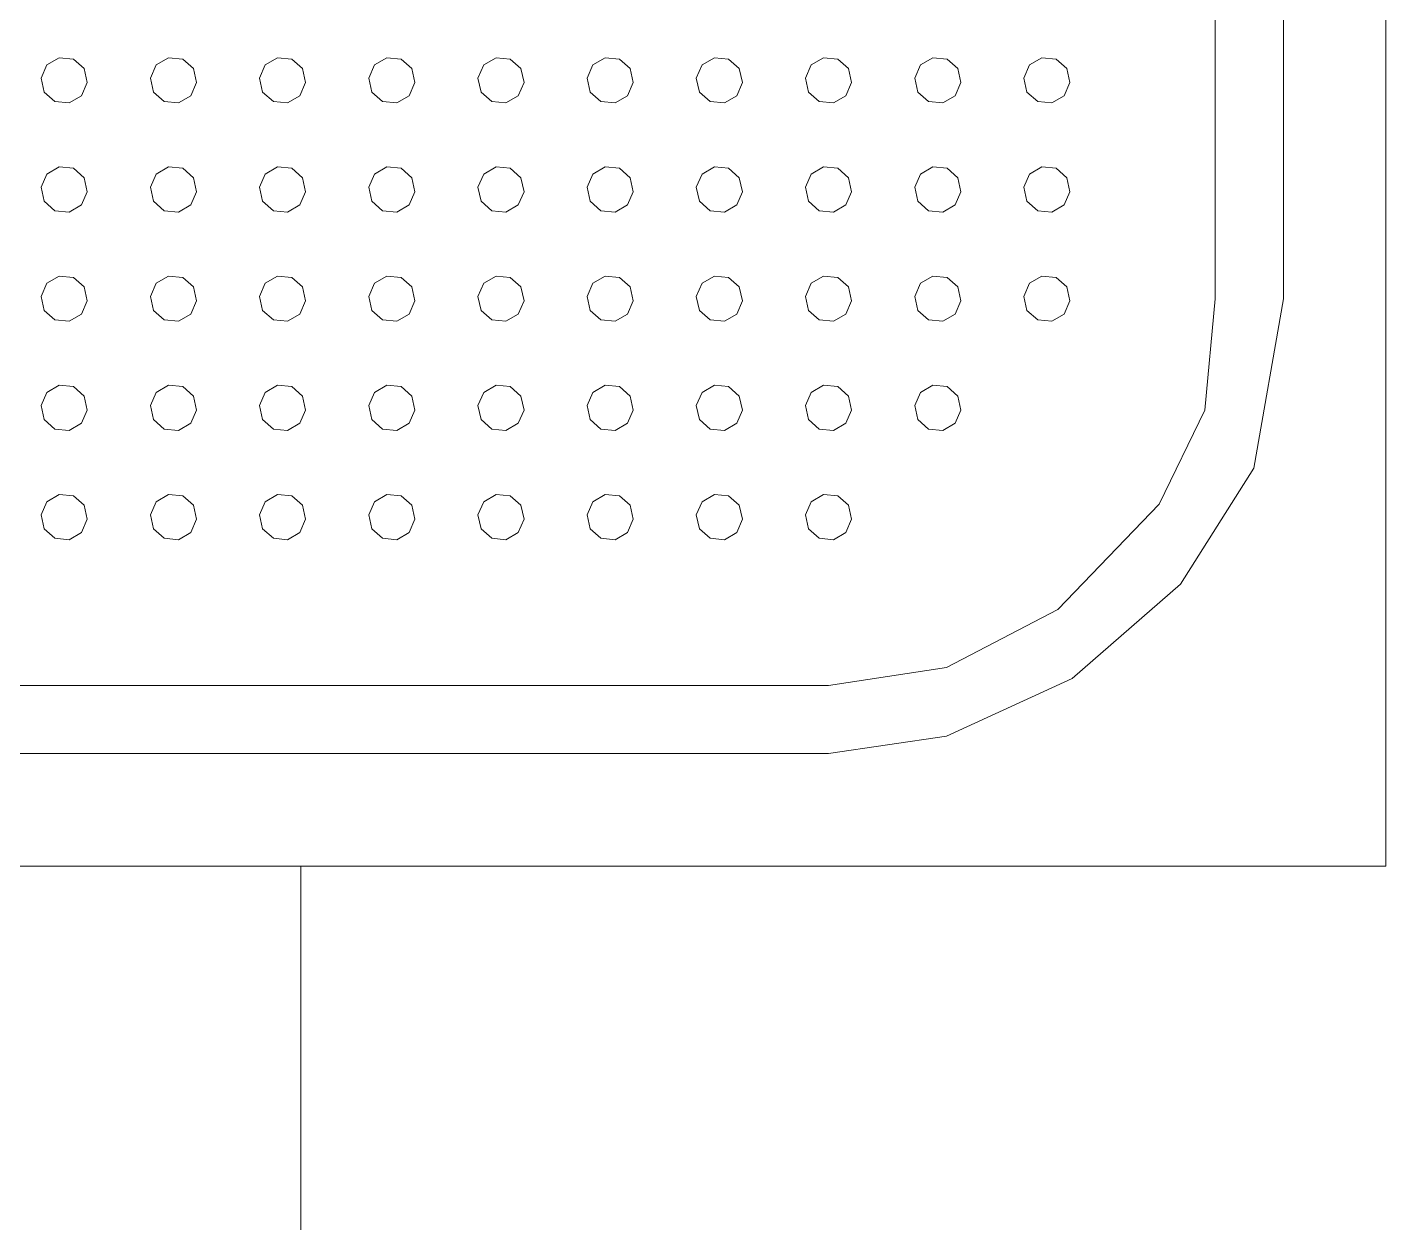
# Model space of a CAD drawing. Header units: millimetres. Extents: x -32 to 1412, y -324 to 2887.
# Drawn here: x 1040.79 to 1041.291, y 2057.228 to 2057.668 of the extents above; entities that cross this region are included whole.
import ezdxf

# ---------------------------------------------------------------- set-up
doc = ezdxf.new("R2010")
doc.units = ezdxf.units.MM
doc.header["$LTSCALE"] = 0.5
doc.layers.add('arquitetura', color=252, linetype='CONTINUOUS', lineweight=5)

msp = doc.modelspace()

# ---------------------------------------------------------------- linework, layer by layer
at = {"layer": 'arquitetura', "color": 252}
for p, q in [((1041.29123, 2057.35913), (1041.29123, 2058.10913)), ((1040.89123, 2057.20913), (1040.89123, 2057.35913)), ((1041.29123, 2057.35913), (1040.89123, 2057.35913))]:
    msp.add_line(p, q, dxfattribs=at)
at = {"layer": 'arquitetura'}
for p, q in [((1041.25352, 2057.5683), (1041.25352, 2058.05884)), ((1041.22836, 2057.5683), (1041.22836, 2058.03368)), ((1040.80223, 2057.65713), (1040.79768, 2057.65446)), ((1040.80748, 2057.65662), (1040.80223, 2057.65713)), ((1040.81143, 2057.65312), (1040.80748, 2057.65662)), ((1040.84248, 2057.65713), (1040.83793, 2057.65446)), ((1040.84773, 2057.65662), (1040.84248, 2057.65713)), ((1040.85168, 2057.65312), (1040.84773, 2057.65662)), ((1040.88273, 2057.65713), (1040.87818, 2057.65446)), ((1040.88798, 2057.65662), (1040.88273, 2057.65713)), ((1040.89193, 2057.65312), (1040.88798, 2057.65662)), ((1040.92298, 2057.65713), (1040.91843, 2057.65446)), ((1040.92823, 2057.65662), (1040.92298, 2057.65713)), ((1040.93218, 2057.65312), (1040.92823, 2057.65662)), ((1040.96323, 2057.65713), (1040.95868, 2057.65446)), ((1040.96848, 2057.65662), (1040.96323, 2057.65713)), ((1040.97243, 2057.65312), (1040.96848, 2057.65662)), ((1041.00348, 2057.65713), (1040.99893, 2057.65446)), ((1041.00873, 2057.65662), (1041.00348, 2057.65713)), ((1041.01267, 2057.65312), (1041.00873, 2057.65662)), ((1041.04373, 2057.65713), (1041.03918, 2057.65446)), ((1041.04898, 2057.65662), (1041.04373, 2057.65713)), ((1041.05292, 2057.65312), (1041.04898, 2057.65662)), ((1041.08398, 2057.65713), (1041.07943, 2057.65446)), ((1041.08923, 2057.65662), (1041.08398, 2057.65713)), ((1041.09317, 2057.65312), (1041.08923, 2057.65662)), ((1041.12423, 2057.65713), (1041.11968, 2057.65446)), ((1041.12948, 2057.65662), (1041.12423, 2057.65713)), ((1041.13342, 2057.65312), (1041.12948, 2057.65662)), ((1041.16447, 2057.65713), (1041.15993, 2057.65446)), ((1041.16973, 2057.65662), (1041.16447, 2057.65713)), ((1041.17367, 2057.65312), (1041.16973, 2057.65662)), ((1040.79768, 2057.65446), (1040.79557, 2057.64962)), ((1040.81256, 2057.64797), (1040.81143, 2057.65312)), ((1040.83793, 2057.65446), (1040.83582, 2057.64962)), ((1040.85281, 2057.64797), (1040.85168, 2057.65312)), ((1040.87818, 2057.65446), (1040.87607, 2057.64962)), ((1040.89306, 2057.64797), (1040.89193, 2057.65312)), ((1040.91843, 2057.65446), (1040.91632, 2057.64962)), ((1040.93331, 2057.64797), (1040.93218, 2057.65312)), ((1040.95868, 2057.65446), (1040.95657, 2057.64962)), ((1040.97356, 2057.64797), (1040.97243, 2057.65312)), ((1040.99893, 2057.65446), (1040.99682, 2057.64962)), ((1041.01381, 2057.64797), (1041.01267, 2057.65312)), ((1041.03918, 2057.65446), (1041.03707, 2057.64962)), ((1041.05406, 2057.64797), (1041.05292, 2057.65312)), ((1041.07943, 2057.65446), (1041.07732, 2057.64962)), ((1041.09431, 2057.64797), (1041.09317, 2057.65312)), ((1041.11968, 2057.65446), (1041.11757, 2057.64962)), ((1041.13456, 2057.64797), (1041.13342, 2057.65312)), ((1041.15993, 2057.65446), (1041.15782, 2057.64962)), ((1041.17481, 2057.64797), (1041.17367, 2057.65312)), ((1040.79557, 2057.64962), (1040.79671, 2057.64447)), ((1040.81045, 2057.64313), (1040.81256, 2057.64797)), ((1040.83582, 2057.64962), (1040.83696, 2057.64447)), ((1040.8507, 2057.64313), (1040.85281, 2057.64797)), ((1040.87607, 2057.64962), (1040.87721, 2057.64447)), ((1040.89095, 2057.64313), (1040.89306, 2057.64797)), ((1040.91632, 2057.64962), (1040.91746, 2057.64447)), ((1040.9312, 2057.64313), (1040.93331, 2057.64797)), ((1040.95657, 2057.64962), (1040.95771, 2057.64447)), ((1040.97145, 2057.64313), (1040.97356, 2057.64797)), ((1040.99682, 2057.64962), (1040.99795, 2057.64447)), ((1041.0117, 2057.64313), (1041.01381, 2057.64797)), ((1041.03707, 2057.64962), (1041.0382, 2057.64447)), ((1041.05195, 2057.64313), (1041.05406, 2057.64797)), ((1041.07732, 2057.64962), (1041.07845, 2057.64447)), ((1041.0922, 2057.64313), (1041.09431, 2057.64797)), ((1041.11757, 2057.64962), (1041.1187, 2057.64447)), ((1041.13245, 2057.64313), (1041.13456, 2057.64797)), ((1041.15782, 2057.64962), (1041.15895, 2057.64447)), ((1041.1727, 2057.64313), (1041.17481, 2057.64797)), ((1040.79671, 2057.64447), (1040.80065, 2057.64097)), ((1040.80065, 2057.64097), (1040.80591, 2057.64046)), ((1040.80591, 2057.64046), (1040.81045, 2057.64313)), ((1040.83696, 2057.64447), (1040.8409, 2057.64097)), ((1040.8409, 2057.64097), (1040.84616, 2057.64046)), ((1040.84616, 2057.64046), (1040.8507, 2057.64313)), ((1040.87721, 2057.64447), (1040.88115, 2057.64097)), ((1040.88115, 2057.64097), (1040.8864, 2057.64046)), ((1040.8864, 2057.64046), (1040.89095, 2057.64313)), ((1040.91746, 2057.64447), (1040.9214, 2057.64097)), ((1040.9214, 2057.64097), (1040.92665, 2057.64046)), ((1040.92665, 2057.64046), (1040.9312, 2057.64313)), ((1040.95771, 2057.64447), (1040.96165, 2057.64097)), ((1040.96165, 2057.64097), (1040.9669, 2057.64046)), ((1040.9669, 2057.64046), (1040.97145, 2057.64313)), ((1040.99795, 2057.64447), (1041.0019, 2057.64097)), ((1041.0019, 2057.64097), (1041.00715, 2057.64046)), ((1041.00715, 2057.64046), (1041.0117, 2057.64313)), ((1041.0382, 2057.64447), (1041.04215, 2057.64097)), ((1041.04215, 2057.64097), (1041.0474, 2057.64046)), ((1041.0474, 2057.64046), (1041.05195, 2057.64313)), ((1041.07845, 2057.64447), (1041.0824, 2057.64097)), ((1041.0824, 2057.64097), (1041.08765, 2057.64046)), ((1041.08765, 2057.64046), (1041.0922, 2057.64313)), ((1041.1187, 2057.64447), (1041.12265, 2057.64097)), ((1041.12265, 2057.64097), (1041.1279, 2057.64046)), ((1041.1279, 2057.64046), (1041.13245, 2057.64313)), ((1041.15895, 2057.64447), (1041.1629, 2057.64097)), ((1041.1629, 2057.64097), (1041.16815, 2057.64046)), ((1041.16815, 2057.64046), (1041.1727, 2057.64313)), ((1040.80223, 2057.61688), (1040.79768, 2057.61421)), ((1040.80748, 2057.61637), (1040.80223, 2057.61688)), ((1040.81143, 2057.61287), (1040.80748, 2057.61637)), ((1040.84248, 2057.61688), (1040.83793, 2057.61421)), ((1040.84773, 2057.61637), (1040.84248, 2057.61688)), ((1040.85168, 2057.61287), (1040.84773, 2057.61637)), ((1040.88273, 2057.61688), (1040.87818, 2057.61421)), ((1040.88798, 2057.61637), (1040.88273, 2057.61688)), ((1040.89193, 2057.61287), (1040.88798, 2057.61637)), ((1040.92298, 2057.61688), (1040.91843, 2057.61421)), ((1040.92823, 2057.61637), (1040.92298, 2057.61688)), ((1040.93218, 2057.61287), (1040.92823, 2057.61637)), ((1040.96323, 2057.61688), (1040.95868, 2057.61421)), ((1040.96848, 2057.61637), (1040.96323, 2057.61688)), ((1040.97243, 2057.61287), (1040.96848, 2057.61637)), ((1041.00348, 2057.61688), (1040.99893, 2057.61421)), ((1041.00873, 2057.61637), (1041.00348, 2057.61688)), ((1041.01267, 2057.61287), (1041.00873, 2057.61637)), ((1041.04373, 2057.61688), (1041.03918, 2057.61421)), ((1041.04898, 2057.61637), (1041.04373, 2057.61688)), ((1041.05292, 2057.61287), (1041.04898, 2057.61637)), ((1041.08398, 2057.61688), (1041.07943, 2057.61421)), ((1041.08923, 2057.61637), (1041.08398, 2057.61688)), ((1041.09317, 2057.61287), (1041.08923, 2057.61637)), ((1041.12423, 2057.61688), (1041.11968, 2057.61421)), ((1041.12948, 2057.61637), (1041.12423, 2057.61688)), ((1041.13342, 2057.61287), (1041.12948, 2057.61637)), ((1041.16447, 2057.61688), (1041.15993, 2057.61421)), ((1041.16973, 2057.61637), (1041.16447, 2057.61688)), ((1041.17367, 2057.61287), (1041.16973, 2057.61637)), ((1040.79768, 2057.61421), (1040.79557, 2057.60938)), ((1040.81256, 2057.60772), (1040.81143, 2057.61287)), ((1040.83793, 2057.61421), (1040.83582, 2057.60938)), ((1040.85281, 2057.60772), (1040.85168, 2057.61287)), ((1040.87818, 2057.61421), (1040.87607, 2057.60938)), ((1040.89306, 2057.60772), (1040.89193, 2057.61287)), ((1040.91843, 2057.61421), (1040.91632, 2057.60938)), ((1040.93331, 2057.60772), (1040.93218, 2057.61287)), ((1040.95868, 2057.61421), (1040.95657, 2057.60938)), ((1040.97356, 2057.60772), (1040.97243, 2057.61287)), ((1040.99893, 2057.61421), (1040.99682, 2057.60938)), ((1041.01381, 2057.60772), (1041.01267, 2057.61287)), ((1041.03918, 2057.61421), (1041.03707, 2057.60938)), ((1041.05406, 2057.60772), (1041.05292, 2057.61287)), ((1041.07943, 2057.61421), (1041.07732, 2057.60938)), ((1041.09431, 2057.60772), (1041.09317, 2057.61287)), ((1041.11968, 2057.61421), (1041.11757, 2057.60938)), ((1041.13456, 2057.60772), (1041.13342, 2057.61287)), ((1041.15993, 2057.61421), (1041.15782, 2057.60938)), ((1041.17481, 2057.60772), (1041.17367, 2057.61287)), ((1040.79557, 2057.60938), (1040.79671, 2057.60422)), ((1040.81045, 2057.60288), (1040.81256, 2057.60772)), ((1040.83582, 2057.60938), (1040.83696, 2057.60422)), ((1040.8507, 2057.60288), (1040.85281, 2057.60772)), ((1040.87607, 2057.60938), (1040.87721, 2057.60422)), ((1040.89095, 2057.60288), (1040.89306, 2057.60772)), ((1040.91632, 2057.60938), (1040.91746, 2057.60422)), ((1040.9312, 2057.60288), (1040.93331, 2057.60772)), ((1040.95657, 2057.60938), (1040.95771, 2057.60422)), ((1040.97145, 2057.60288), (1040.97356, 2057.60772)), ((1040.99682, 2057.60938), (1040.99795, 2057.60422)), ((1041.0117, 2057.60288), (1041.01381, 2057.60772)), ((1041.03707, 2057.60938), (1041.0382, 2057.60422)), ((1041.05195, 2057.60288), (1041.05406, 2057.60772)), ((1041.07732, 2057.60938), (1041.07845, 2057.60422)), ((1041.0922, 2057.60288), (1041.09431, 2057.60772)), ((1041.11757, 2057.60938), (1041.1187, 2057.60422)), ((1041.13245, 2057.60288), (1041.13456, 2057.60772)), ((1041.15782, 2057.60938), (1041.15895, 2057.60422)), ((1041.1727, 2057.60288), (1041.17481, 2057.60772)), ((1040.79671, 2057.60422), (1040.80065, 2057.60072)), ((1040.80065, 2057.60072), (1040.80591, 2057.60021)), ((1040.80591, 2057.60021), (1040.81045, 2057.60288)), ((1040.83696, 2057.60422), (1040.8409, 2057.60072)), ((1040.8409, 2057.60072), (1040.84616, 2057.60021)), ((1040.84616, 2057.60021), (1040.8507, 2057.60288)), ((1040.87721, 2057.60422), (1040.88115, 2057.60072)), ((1040.88115, 2057.60072), (1040.8864, 2057.60021)), ((1040.8864, 2057.60021), (1040.89095, 2057.60288)), ((1040.91746, 2057.60422), (1040.9214, 2057.60072)), ((1040.9214, 2057.60072), (1040.92665, 2057.60021)), ((1040.92665, 2057.60021), (1040.9312, 2057.60288)), ((1040.95771, 2057.60422), (1040.96165, 2057.60072)), ((1040.96165, 2057.60072), (1040.9669, 2057.60021)), ((1040.9669, 2057.60021), (1040.97145, 2057.60288)), ((1040.99795, 2057.60422), (1041.0019, 2057.60072)), ((1041.0019, 2057.60072), (1041.00715, 2057.60021)), ((1041.00715, 2057.60021), (1041.0117, 2057.60288)), ((1041.0382, 2057.60422), (1041.04215, 2057.60072)), ((1041.04215, 2057.60072), (1041.0474, 2057.60021)), ((1041.0474, 2057.60021), (1041.05195, 2057.60288)), ((1041.07845, 2057.60422), (1041.0824, 2057.60072)), ((1041.0824, 2057.60072), (1041.08765, 2057.60021)), ((1041.08765, 2057.60021), (1041.0922, 2057.60288)), ((1041.1187, 2057.60422), (1041.12265, 2057.60072)), ((1041.12265, 2057.60072), (1041.1279, 2057.60021)), ((1041.1279, 2057.60021), (1041.13245, 2057.60288)), ((1041.15895, 2057.60422), (1041.1629, 2057.60072)), ((1041.1629, 2057.60072), (1041.16815, 2057.60021)), ((1041.16815, 2057.60021), (1041.1727, 2057.60288)), ((1040.80223, 2057.57663), (1040.79768, 2057.57396)), ((1040.80748, 2057.57612), (1040.80223, 2057.57663)), ((1040.81143, 2057.57262), (1040.80748, 2057.57612)), ((1040.84248, 2057.57663), (1040.83793, 2057.57396)), ((1040.84773, 2057.57612), (1040.84248, 2057.57663)), ((1040.85168, 2057.57262), (1040.84773, 2057.57612)), ((1040.88273, 2057.57663), (1040.87818, 2057.57396)), ((1040.88798, 2057.57612), (1040.88273, 2057.57663)), ((1040.89193, 2057.57262), (1040.88798, 2057.57612)), ((1040.92298, 2057.57663), (1040.91843, 2057.57396)), ((1040.92823, 2057.57612), (1040.92298, 2057.57663)), ((1040.93218, 2057.57262), (1040.92823, 2057.57612)), ((1040.96323, 2057.57663), (1040.95868, 2057.57396)), ((1040.96848, 2057.57612), (1040.96323, 2057.57663)), ((1040.97243, 2057.57262), (1040.96848, 2057.57612)), ((1041.00348, 2057.57663), (1040.99893, 2057.57396)), ((1041.00873, 2057.57612), (1041.00348, 2057.57663)), ((1041.01267, 2057.57262), (1041.00873, 2057.57612)), ((1041.04373, 2057.57663), (1041.03918, 2057.57396)), ((1041.04898, 2057.57612), (1041.04373, 2057.57663)), ((1041.05292, 2057.57262), (1041.04898, 2057.57612)), ((1041.08398, 2057.57663), (1041.07943, 2057.57396)), ((1041.08923, 2057.57612), (1041.08398, 2057.57663)), ((1041.09317, 2057.57262), (1041.08923, 2057.57612)), ((1041.12423, 2057.57663), (1041.11968, 2057.57396)), ((1041.12948, 2057.57612), (1041.12423, 2057.57663)), ((1041.13342, 2057.57262), (1041.12948, 2057.57612)), ((1041.16447, 2057.57663), (1041.15993, 2057.57396)), ((1041.16973, 2057.57612), (1041.16447, 2057.57663)), ((1041.17367, 2057.57262), (1041.16973, 2057.57612)), ((1040.79768, 2057.57396), (1040.79557, 2057.56913)), ((1040.81256, 2057.56747), (1040.81143, 2057.57262)), ((1040.83793, 2057.57396), (1040.83582, 2057.56913)), ((1040.85281, 2057.56747), (1040.85168, 2057.57262)), ((1040.87818, 2057.57396), (1040.87607, 2057.56913)), ((1040.89306, 2057.56747), (1040.89193, 2057.57262)), ((1040.91843, 2057.57396), (1040.91632, 2057.56913)), ((1040.93331, 2057.56747), (1040.93218, 2057.57262)), ((1040.95868, 2057.57396), (1040.95657, 2057.56913)), ((1040.97356, 2057.56747), (1040.97243, 2057.57262)), ((1040.99893, 2057.57396), (1040.99682, 2057.56913)), ((1041.01381, 2057.56747), (1041.01267, 2057.57262)), ((1041.03918, 2057.57396), (1041.03707, 2057.56913)), ((1041.05406, 2057.56747), (1041.05292, 2057.57262)), ((1041.07943, 2057.57396), (1041.07732, 2057.56913)), ((1041.09431, 2057.56747), (1041.09317, 2057.57262)), ((1041.11968, 2057.57396), (1041.11757, 2057.56913)), ((1041.13456, 2057.56747), (1041.13342, 2057.57262)), ((1041.15993, 2057.57396), (1041.15782, 2057.56913)), ((1041.17481, 2057.56747), (1041.17367, 2057.57262)), ((1040.79557, 2057.56913), (1040.79671, 2057.56397)), ((1040.81045, 2057.56263), (1040.81256, 2057.56747)), ((1040.83582, 2057.56913), (1040.83696, 2057.56397)), ((1040.8507, 2057.56263), (1040.85281, 2057.56747)), ((1040.87607, 2057.56913), (1040.87721, 2057.56397)), ((1040.89095, 2057.56263), (1040.89306, 2057.56747)), ((1040.91632, 2057.56913), (1040.91746, 2057.56397)), ((1040.9312, 2057.56263), (1040.93331, 2057.56747)), ((1040.95657, 2057.56913), (1040.95771, 2057.56397)), ((1040.97145, 2057.56263), (1040.97356, 2057.56747)), ((1040.99682, 2057.56913), (1040.99795, 2057.56397)), ((1041.0117, 2057.56263), (1041.01381, 2057.56747)), ((1041.03707, 2057.56913), (1041.0382, 2057.56397)), ((1041.05195, 2057.56263), (1041.05406, 2057.56747)), ((1041.07732, 2057.56913), (1041.07845, 2057.56397)), ((1041.0922, 2057.56263), (1041.09431, 2057.56747)), ((1041.11757, 2057.56913), (1041.1187, 2057.56397)), ((1041.13245, 2057.56263), (1041.13456, 2057.56747)), ((1041.15782, 2057.56913), (1041.15895, 2057.56397)), ((1041.1727, 2057.56263), (1041.17481, 2057.56747)), ((1041.22452, 2057.52722), (1041.22836, 2057.5683)), ((1041.24257, 2057.50585), (1041.25352, 2057.5683)), ((1040.79671, 2057.56397), (1040.80065, 2057.56047)), ((1040.80065, 2057.56047), (1040.80591, 2057.55996)), ((1040.80591, 2057.55996), (1040.81045, 2057.56263)), ((1040.83696, 2057.56397), (1040.8409, 2057.56047)), ((1040.8409, 2057.56047), (1040.84616, 2057.55996)), ((1040.84616, 2057.55996), (1040.8507, 2057.56263)), ((1040.87721, 2057.56397), (1040.88115, 2057.56047)), ((1040.88115, 2057.56047), (1040.8864, 2057.55996)), ((1040.8864, 2057.55996), (1040.89095, 2057.56263)), ((1040.91746, 2057.56397), (1040.9214, 2057.56047)), ((1040.9214, 2057.56047), (1040.92665, 2057.55996)), ((1040.92665, 2057.55996), (1040.9312, 2057.56263)), ((1040.95771, 2057.56397), (1040.96165, 2057.56047)), ((1040.96165, 2057.56047), (1040.9669, 2057.55996)), ((1040.9669, 2057.55996), (1040.97145, 2057.56263)), ((1040.99795, 2057.56397), (1041.0019, 2057.56047)), ((1041.0019, 2057.56047), (1041.00715, 2057.55996)), ((1041.00715, 2057.55996), (1041.0117, 2057.56263)), ((1041.0382, 2057.56397), (1041.04215, 2057.56047)), ((1041.04215, 2057.56047), (1041.0474, 2057.55996)), ((1041.0474, 2057.55996), (1041.05195, 2057.56263)), ((1041.07845, 2057.56397), (1041.0824, 2057.56047)), ((1041.0824, 2057.56047), (1041.08765, 2057.55996)), ((1041.08765, 2057.55996), (1041.0922, 2057.56263)), ((1041.1187, 2057.56397), (1041.12265, 2057.56047)), ((1041.12265, 2057.56047), (1041.1279, 2057.55996)), ((1041.1279, 2057.55996), (1041.13245, 2057.56263)), ((1041.15895, 2057.56397), (1041.1629, 2057.56047)), ((1041.1629, 2057.56047), (1041.16815, 2057.55996)), ((1041.16815, 2057.55996), (1041.1727, 2057.56263)), ((1040.80223, 2057.53638), (1040.79768, 2057.53371)), ((1040.80748, 2057.53587), (1040.80223, 2057.53638)), ((1040.81143, 2057.53237), (1040.80748, 2057.53587)), ((1040.84248, 2057.53638), (1040.83793, 2057.53371)), ((1040.84773, 2057.53587), (1040.84248, 2057.53638)), ((1040.85168, 2057.53237), (1040.84773, 2057.53587)), ((1040.88273, 2057.53638), (1040.87818, 2057.53371)), ((1040.88798, 2057.53587), (1040.88273, 2057.53638)), ((1040.89193, 2057.53237), (1040.88798, 2057.53587)), ((1040.92298, 2057.53638), (1040.91843, 2057.53371)), ((1040.92823, 2057.53587), (1040.92298, 2057.53638)), ((1040.93218, 2057.53237), (1040.92823, 2057.53587)), ((1040.96323, 2057.53638), (1040.95868, 2057.53371)), ((1040.96848, 2057.53587), (1040.96323, 2057.53638)), ((1040.97243, 2057.53237), (1040.96848, 2057.53587)), ((1041.00348, 2057.53638), (1040.99893, 2057.53371)), ((1041.00873, 2057.53587), (1041.00348, 2057.53638)), ((1041.01267, 2057.53237), (1041.00873, 2057.53587)), ((1041.04373, 2057.53638), (1041.03918, 2057.53371)), ((1041.04898, 2057.53587), (1041.04373, 2057.53638)), ((1041.05292, 2057.53237), (1041.04898, 2057.53587)), ((1041.08398, 2057.53638), (1041.07943, 2057.53371)), ((1041.08923, 2057.53587), (1041.08398, 2057.53638)), ((1041.09317, 2057.53237), (1041.08923, 2057.53587)), ((1041.12423, 2057.53638), (1041.11968, 2057.53371)), ((1041.12948, 2057.53587), (1041.12423, 2057.53638)), ((1041.13342, 2057.53237), (1041.12948, 2057.53587)), ((1040.79768, 2057.53371), (1040.79557, 2057.52888)), ((1040.81256, 2057.52722), (1040.81143, 2057.53237)), ((1040.83793, 2057.53371), (1040.83582, 2057.52888)), ((1040.85281, 2057.52722), (1040.85168, 2057.53237)), ((1040.87818, 2057.53371), (1040.87607, 2057.52888)), ((1040.89306, 2057.52722), (1040.89193, 2057.53237)), ((1040.91843, 2057.53371), (1040.91632, 2057.52888)), ((1040.93331, 2057.52722), (1040.93218, 2057.53237)), ((1040.95868, 2057.53371), (1040.95657, 2057.52888)), ((1040.97356, 2057.52722), (1040.97243, 2057.53237)), ((1040.99893, 2057.53371), (1040.99682, 2057.52888)), ((1041.01381, 2057.52722), (1041.01267, 2057.53237)), ((1041.03918, 2057.53371), (1041.03707, 2057.52888)), ((1041.05406, 2057.52722), (1041.05292, 2057.53237)), ((1041.07943, 2057.53371), (1041.07732, 2057.52888)), ((1041.09431, 2057.52722), (1041.09317, 2057.53237)), ((1041.11968, 2057.53371), (1041.11757, 2057.52888)), ((1041.13456, 2057.52722), (1041.13342, 2057.53237)), ((1040.79557, 2057.52888), (1040.79671, 2057.52372)), ((1040.81045, 2057.52238), (1040.81256, 2057.52722)), ((1040.83582, 2057.52888), (1040.83696, 2057.52372)), ((1040.8507, 2057.52238), (1040.85281, 2057.52722)), ((1040.87607, 2057.52888), (1040.87721, 2057.52372)), ((1040.89095, 2057.52238), (1040.89306, 2057.52722)), ((1040.91632, 2057.52888), (1040.91746, 2057.52372)), ((1040.9312, 2057.52238), (1040.93331, 2057.52722)), ((1040.95657, 2057.52888), (1040.95771, 2057.52372)), ((1040.97145, 2057.52238), (1040.97356, 2057.52722)), ((1040.99682, 2057.52888), (1040.99795, 2057.52372)), ((1041.0117, 2057.52238), (1041.01381, 2057.52722)), ((1041.03707, 2057.52888), (1041.0382, 2057.52372)), ((1041.05195, 2057.52238), (1041.05406, 2057.52722)), ((1041.07732, 2057.52888), (1041.07845, 2057.52372)), ((1041.0922, 2057.52238), (1041.09431, 2057.52722)), ((1041.11757, 2057.52888), (1041.1187, 2057.52372)), ((1041.13245, 2057.52238), (1041.13456, 2057.52722)), ((1041.20774, 2057.49255), (1041.22452, 2057.52722)), ((1040.79671, 2057.52372), (1040.80065, 2057.52022)), ((1040.80591, 2057.51971), (1040.81045, 2057.52238)), ((1040.83696, 2057.52372), (1040.8409, 2057.52022)), ((1040.84616, 2057.51971), (1040.8507, 2057.52238)), ((1040.87721, 2057.52372), (1040.88115, 2057.52022)), ((1040.8864, 2057.51971), (1040.89095, 2057.52238)), ((1040.91746, 2057.52372), (1040.9214, 2057.52022)), ((1040.92665, 2057.51971), (1040.9312, 2057.52238)), ((1040.95771, 2057.52372), (1040.96165, 2057.52022)), ((1040.9669, 2057.51971), (1040.97145, 2057.52238)), ((1040.99795, 2057.52372), (1041.0019, 2057.52022)), ((1041.00715, 2057.51971), (1041.0117, 2057.52238)), ((1041.0382, 2057.52372), (1041.04215, 2057.52022)), ((1041.0474, 2057.51971), (1041.05195, 2057.52238)), ((1041.07845, 2057.52372), (1041.0824, 2057.52022)), ((1041.08765, 2057.51971), (1041.0922, 2057.52238)), ((1041.1187, 2057.52372), (1041.12265, 2057.52022)), ((1041.1279, 2057.51971), (1041.13245, 2057.52238)), ((1040.80065, 2057.52022), (1040.80591, 2057.51971)), ((1040.8409, 2057.52022), (1040.84616, 2057.51971)), ((1040.88115, 2057.52022), (1040.8864, 2057.51971)), ((1040.9214, 2057.52022), (1040.92665, 2057.51971)), ((1040.96165, 2057.52022), (1040.9669, 2057.51971)), ((1041.0019, 2057.52022), (1041.00715, 2057.51971)), ((1041.04215, 2057.52022), (1041.0474, 2057.51971)), ((1041.0824, 2057.52022), (1041.08765, 2057.51971)), ((1041.12265, 2057.52022), (1041.1279, 2057.51971)), ((1041.21555, 2057.4631), (1041.24257, 2057.50585)), ((1040.80223, 2057.49614), (1040.79768, 2057.49346)), ((1040.80748, 2057.49562), (1040.80223, 2057.49614)), ((1040.81143, 2057.49212), (1040.80748, 2057.49562)), ((1040.84248, 2057.49614), (1040.83793, 2057.49346)), ((1040.84773, 2057.49562), (1040.84248, 2057.49614)), ((1040.85168, 2057.49212), (1040.84773, 2057.49562)), ((1040.88273, 2057.49614), (1040.87818, 2057.49346)), ((1040.88798, 2057.49562), (1040.88273, 2057.49614)), ((1040.89193, 2057.49212), (1040.88798, 2057.49562)), ((1040.92298, 2057.49614), (1040.91843, 2057.49346)), ((1040.92823, 2057.49562), (1040.92298, 2057.49614)), ((1040.93218, 2057.49212), (1040.92823, 2057.49562)), ((1040.96323, 2057.49614), (1040.95868, 2057.49346)), ((1040.96848, 2057.49562), (1040.96323, 2057.49614)), ((1040.97243, 2057.49212), (1040.96848, 2057.49562)), ((1041.00348, 2057.49614), (1040.99893, 2057.49346)), ((1041.00873, 2057.49562), (1041.00348, 2057.49614)), ((1041.01267, 2057.49212), (1041.00873, 2057.49562)), ((1041.04373, 2057.49614), (1041.03918, 2057.49346)), ((1041.04898, 2057.49562), (1041.04373, 2057.49614)), ((1041.05292, 2057.49212), (1041.04898, 2057.49562)), ((1041.08398, 2057.49614), (1041.07943, 2057.49346)), ((1041.08923, 2057.49562), (1041.08398, 2057.49614)), ((1041.09317, 2057.49212), (1041.08923, 2057.49562)), ((1040.79768, 2057.49346), (1040.79557, 2057.48863)), ((1040.81256, 2057.48697), (1040.81143, 2057.49212)), ((1040.83793, 2057.49346), (1040.83582, 2057.48863)), ((1040.85281, 2057.48697), (1040.85168, 2057.49212)), ((1040.87818, 2057.49346), (1040.87607, 2057.48863)), ((1040.89306, 2057.48697), (1040.89193, 2057.49212)), ((1040.91843, 2057.49346), (1040.91632, 2057.48863)), ((1040.93331, 2057.48697), (1040.93218, 2057.49212)), ((1040.95868, 2057.49346), (1040.95657, 2057.48863)), ((1040.97356, 2057.48697), (1040.97243, 2057.49212)), ((1040.99893, 2057.49346), (1040.99682, 2057.48863)), ((1041.01381, 2057.48697), (1041.01267, 2057.49212)), ((1041.03918, 2057.49346), (1041.03707, 2057.48863)), ((1041.05406, 2057.48697), (1041.05292, 2057.49212)), ((1041.07943, 2057.49346), (1041.07732, 2057.48863)), ((1041.09431, 2057.48697), (1041.09317, 2057.49212)), ((1041.17035, 2057.45375), (1041.20774, 2057.49255)), ((1040.79557, 2057.48863), (1040.79671, 2057.48347)), ((1040.81045, 2057.48214), (1040.81256, 2057.48697)), ((1040.83582, 2057.48863), (1040.83696, 2057.48347)), ((1040.8507, 2057.48214), (1040.85281, 2057.48697)), ((1040.87607, 2057.48863), (1040.87721, 2057.48347)), ((1040.89095, 2057.48214), (1040.89306, 2057.48697)), ((1040.91632, 2057.48863), (1040.91746, 2057.48347)), ((1040.9312, 2057.48214), (1040.93331, 2057.48697)), ((1040.95657, 2057.48863), (1040.95771, 2057.48347)), ((1040.97145, 2057.48214), (1040.97356, 2057.48697)), ((1040.99682, 2057.48863), (1040.99795, 2057.48347)), ((1041.0117, 2057.48214), (1041.01381, 2057.48697)), ((1041.03707, 2057.48863), (1041.0382, 2057.48347)), ((1041.05195, 2057.48214), (1041.05406, 2057.48697)), ((1041.07732, 2057.48863), (1041.07845, 2057.48347)), ((1041.0922, 2057.48214), (1041.09431, 2057.48697)), ((1040.79671, 2057.48347), (1040.80065, 2057.47997)), ((1040.80591, 2057.47946), (1040.81045, 2057.48214)), ((1040.83696, 2057.48347), (1040.8409, 2057.47997)), ((1040.84616, 2057.47946), (1040.8507, 2057.48214)), ((1040.87721, 2057.48347), (1040.88115, 2057.47997)), ((1040.8864, 2057.47946), (1040.89095, 2057.48214)), ((1040.91746, 2057.48347), (1040.9214, 2057.47997)), ((1040.92665, 2057.47946), (1040.9312, 2057.48214)), ((1040.95771, 2057.48347), (1040.96165, 2057.47997)), ((1040.9669, 2057.47946), (1040.97145, 2057.48214)), ((1040.99795, 2057.48347), (1041.0019, 2057.47997)), ((1041.00715, 2057.47946), (1041.0117, 2057.48214)), ((1041.0382, 2057.48347), (1041.04215, 2057.47997)), ((1041.0474, 2057.47946), (1041.05195, 2057.48214)), ((1041.07845, 2057.48347), (1041.0824, 2057.47997)), ((1041.08765, 2057.47946), (1041.0922, 2057.48214)), ((1040.80065, 2057.47997), (1040.80591, 2057.47946)), ((1040.8409, 2057.47997), (1040.84616, 2057.47946)), ((1040.88115, 2057.47997), (1040.8864, 2057.47946)), ((1040.9214, 2057.47997), (1040.92665, 2057.47946)), ((1040.96165, 2057.47997), (1040.9669, 2057.47946)), ((1041.0019, 2057.47997), (1041.00715, 2057.47946)), ((1041.04215, 2057.47997), (1041.0474, 2057.47946)), ((1041.0824, 2057.47997), (1041.08765, 2057.47946)), ((1041.1756, 2057.42834), (1041.21555, 2057.4631)), ((1041.12924, 2057.43238), (1041.17035, 2057.45375)), ((1041.08581, 2057.42575), (1041.12924, 2057.43238)), ((1040.62043, 2057.42575), (1041.08581, 2057.42575)), ((1041.12924, 2057.40697), (1041.1756, 2057.42834)), ((1041.08581, 2057.40059), (1041.12924, 2057.40697)), ((1040.59527, 2057.40059), (1041.08581, 2057.40059))]:
    msp.add_line(p, q, dxfattribs=at)
msp.add_lwpolyline([(1040.54123, 2057.35913), (1041.29123, 2057.35913), (1041.29123, 2058.10913), (1040.54123, 2058.10913)], close=True, dxfattribs=at)

doc.saveas('drawing.dxf')
